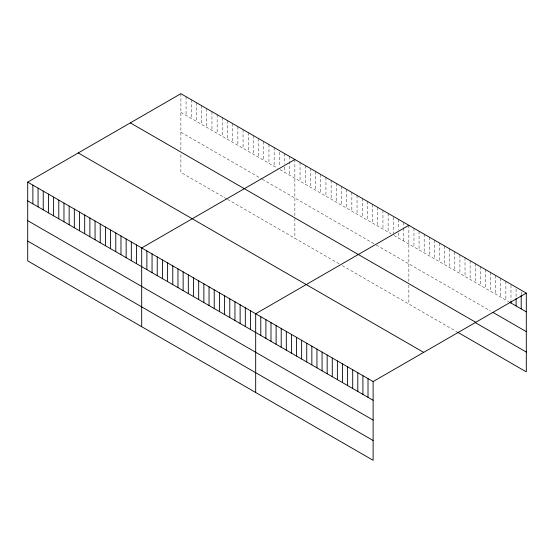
<?xml version="1.0" encoding="UTF-8"?>
<svg xmlns="http://www.w3.org/2000/svg" width="554" height="554" viewBox="0 0 554 554"><rect width="100%" height="100%" fill="white"/><g stroke="black" fill="none" stroke-linecap="round" stroke-linejoin="round"><path stroke-width="0.42" stroke-dasharray="2.77 2.08" d="M180.881 112.414L277.845 168.402M280.061 169.683L391.089 233.781M394.053 235.492L508.794 301.736M180.881 132.226L261.557 178.803M262.298 179.233L375.55 244.619M376.291 245.041L490.553 311.016M226.773 198.934L180.881 172.439L180.881 153.458M227.507 199.364L339.277 263.891M342.24 265.601L457.002 331.86M521.196 291.875L521.196 295.282M516.086 288.932L516.086 297.436M510.982 285.13L510.982 300.448M505.878 281.328L505.878 300.053M500.768 278.385L500.768 297.103M495.664 275.435L495.664 294.153M490.553 272.485L490.553 291.21M485.449 269.542L485.449 288.26M480.346 266.592L480.346 285.31M475.235 263.642L475.235 282.367M470.131 260.692L470.131 279.417M465.028 257.748L465.028 276.467M459.917 254.798L459.917 273.517M454.813 251.848L454.813 270.574M449.709 248.905L449.709 267.624M444.599 245.955L444.599 264.673M439.495 243.005L439.495 261.73M434.384 240.062L434.384 258.78M429.281 237.112L429.281 255.83M424.177 234.162L424.177 252.88M419.066 231.212L419.066 249.937M413.963 228.269L413.963 246.987M408.859 225.319L408.859 282.554M408.859 285.081L408.859 304.063M403.672 222.327L403.672 227.431M403.672 228.283L403.672 241.045M398.492 219.336L398.492 229.55M398.492 232.95L398.492 238.054M393.312 217.196L393.312 233.366M388.132 213.352L388.132 232.071M382.952 210.361L382.952 229.079M377.766 207.369L377.766 226.087M372.586 204.378L372.586 223.096M367.406 201.386L367.406 220.111M362.226 198.394L362.226 217.12M357.046 195.403L357.046 214.128M351.859 192.411L351.859 211.136M346.679 189.42L346.679 208.145M341.499 186.428L341.499 205.153M336.32 183.436L336.32 202.162M331.14 180.445L331.14 199.17M325.953 177.453L325.953 196.178M320.773 174.462L320.773 193.187M315.593 171.47L315.593 190.195M310.413 168.478L310.413 187.204M305.233 165.487L305.233 184.212M300.046 162.502L300.046 181.22M294.867 159.51L294.867 216.746M294.867 218.442L294.867 238.248M289.687 156.519L289.687 175.237M284.507 153.527L284.507 163.735M284.507 167.142L284.507 172.246M279.32 152.232L279.32 166.699M274.14 147.544L274.14 166.262M268.96 144.552L268.96 163.271M263.78 141.561L263.78 160.279M258.6 138.569L258.6 157.288M253.413 135.578L253.413 154.296M248.234 132.586L248.234 151.304M243.054 129.594L243.054 148.313M237.874 126.603L237.874 145.321M232.694 123.611L232.694 142.33M227.507 120.62L227.507 139.338M222.327 117.628L222.327 136.346M217.147 114.636L217.147 133.355M211.967 111.645L211.967 130.363M206.787 108.653L206.787 127.372M201.601 105.662L201.601 124.38M196.421 102.67L196.421 121.388M191.241 99.678L191.241 118.397M186.061 96.687L186.061 115.405M180.881 93.695L180.881 150.93"/><path stroke-width="0.83" d="M27.7 182.134L373.119 381.561L373.119 460.305L27.7 260.879L27.7 182.134L180.881 93.695L526.3 293.121L526.3 371.866L457.729 332.282M294.867 159.51L141.692 247.943L141.692 326.687M408.859 225.319L255.678 313.758L255.678 392.495M373.119 381.561L526.3 293.121M509.521 302.159L526.3 311.847M492.741 312.276L526.3 331.652M130.328 122.877L475.754 322.31M475.235 322.58L526.3 352.06M78.246 152.946L423.671 352.379M27.7 200.853L373.119 400.279M27.7 220.658L373.119 420.091M27.7 241.066L373.119 440.499M521.196 295.282L521.196 308.897M516.086 298.287L516.086 305.947M510.982 301.3L510.982 303.003M368.015 378.611L368.015 397.336M362.912 375.667L362.912 394.386M357.801 372.717L357.801 391.436M352.697 369.767L352.697 388.486M347.593 366.817L347.593 385.542M342.483 363.874L342.483 382.592M337.379 360.924L337.379 379.642M332.275 357.974L332.275 376.699M327.165 355.031L327.165 373.749M322.061 352.081L322.061 370.799M316.95 349.131L316.95 367.849M311.847 346.181L311.847 364.906M306.743 343.238L306.743 361.956M301.632 340.288L301.632 359.006M296.529 337.338L296.529 356.063M291.425 334.394L291.425 353.113M286.314 331.444L286.314 350.163M281.21 328.494L281.21 347.213M276.107 325.544L276.107 344.269M270.996 322.601L270.996 341.319M265.892 319.651L265.892 338.369M260.782 316.701L260.782 335.426M250.498 310.766L250.498 329.485M245.318 307.775L245.318 326.493M240.131 304.783L240.131 323.501M234.951 301.791L234.951 320.51M229.772 298.8L229.772 317.518M224.592 295.808L224.592 314.527M219.412 292.817L219.412 311.535M214.225 289.825L214.225 308.543M209.045 286.834L209.045 305.552M203.865 283.842L203.865 302.56M198.685 280.85L198.685 299.569M193.505 277.859L193.505 296.577M188.318 274.867L188.318 293.585M183.139 271.876L183.139 290.594M177.959 268.884L177.959 287.602M172.779 265.892L172.779 284.611M167.599 262.901L167.599 281.619M162.412 259.909L162.412 278.627M157.232 256.918L157.232 275.636M152.052 253.926L152.052 272.644M146.872 250.934L146.872 269.653M136.506 244.951L136.506 263.676M131.326 241.959L131.326 260.685M126.146 238.968L126.146 257.693M120.966 235.976L120.966 254.702M115.786 232.985L115.786 251.71M110.599 229.993L110.599 248.718M105.419 227.002L105.419 245.727M100.239 224.01L100.239 242.735M95.059 221.018L95.059 239.743M89.873 218.027L89.873 236.752M84.693 215.035L84.693 233.76M79.513 212.043L79.513 230.769M74.333 209.059L74.333 227.777M69.153 206.067L69.153 224.786M63.966 203.076L63.966 221.794M58.786 200.084L58.786 218.802M53.606 197.092L53.606 215.811M48.427 194.101L48.427 212.819M43.247 191.109L43.247 209.828M38.06 188.118L38.06 206.836M32.88 185.126L32.88 203.844"/></g></svg>
